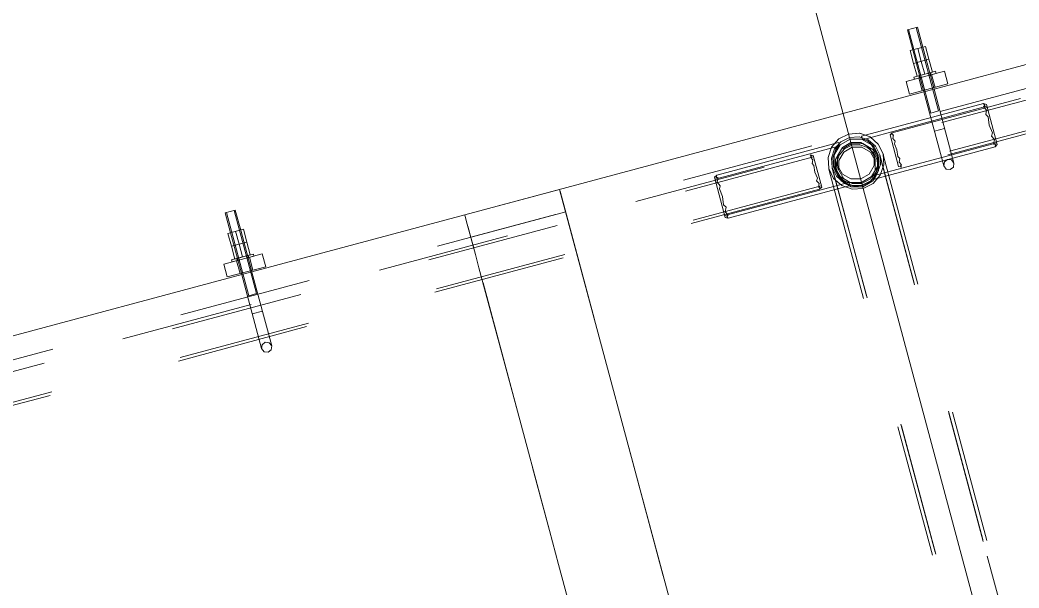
# Model space of a CAD drawing. Header units: millimetres. Extents: x -753 to 90, y 56274 to 56868.
# Drawn here: x -542.71 to -527.66, y 56721.15 to 56729.71 of the extents above; entities that cross this region are included whole.
import ezdxf

# ---------------------------------------------------------------- set-up
doc = ezdxf.new("R2010")
doc.units = ezdxf.units.MM
doc.linetypes.add('XKITLINE00', pattern=[0])
doc.linetypes.add('XKITLINE02', pattern=[4, 2, -2])
doc.layers.add('Cota', color=4, linetype='Continuous', lineweight=0)
doc.layers.add('Peça', color=2, linetype='Continuous', lineweight=0)

# ---------------------------------------------------------------- blocks, each defined once
blk = doc.blocks.new('*A830')
at = {"layer": 'Peça', "color": 7, "linetype": 'XKITLINE02', "lineweight": 0}
for p, q in [((-515.321, 56731.95), (-535.915, 56726.433)), ((-528.935, 56728.666), (-529.087, 56728.625)), ((-535.998, 56726.743), (-535.982, 56726.685)), ((-535.959, 56726.6), (-535.844, 56726.171)), ((-535.73, 56725.744), (-535.213, 56723.813)), ((-534.985, 56722.962), (-534.731, 56722.013))]:
    blk.add_line(p, q, dxfattribs=at)
at = {"layer": 'Peça', "color": 4, "linetype": 'XKITLINE00', "lineweight": 0}
for p, q in [((-518.81, 56731.378), (-528.935, 56728.666)), ((-529.087, 56728.625), (-536.005, 56726.771)), ((-536.005, 56726.771), (-536.005, 56726.771)), ((-536.005, 56726.771), (-535.982, 56726.686)), ((-535.982, 56726.685), (-535.844, 56726.171)), ((-535.844, 56726.171), (-535.791, 56725.972)), ((-535.791, 56725.972), (-535.213, 56723.813)), ((-535.213, 56723.813), (-535.102, 56723.4)), ((-535.102, 56723.4), (-534.731, 56722.013)), ((-534.731, 56722.013), (-534.594, 56721.503)), ((-534.594, 56721.503), (-532.871, 56715.07))]:
    blk.add_line(p, q, dxfattribs=at)
blk = doc.blocks.new('*A831')
at = {"layer": 'Peça', "color": 4, "linetype": 'XKITLINE00', "lineweight": 0}
for p, q in [((-534.576, 56727.154), (-539.212, 56725.912)), ((-534.576, 56727.154), (-534.576, 56727.154)), ((-534.576, 56727.154), (-531.491, 56715.639)), ((-539.365, 56725.871), (-549.49, 56723.159))]:
    blk.add_line(p, q, dxfattribs=at)
at = {"layer": 'Peça', "color": 7, "linetype": 'XKITLINE02', "lineweight": 0}
for p, q in [((-534.568, 56727.126), (-531.491, 56715.639)), ((-534.485, 56726.816), (-555.079, 56721.299)), ((-539.212, 56725.912), (-539.365, 56725.871))]:
    blk.add_line(p, q, dxfattribs=at)
blk = doc.blocks.new('*A833')
at = {"layer": 'Peça', "color": 7, "linetype": 'XKITLINE02', "lineweight": 0}
for p, q in [((-530.75, 56727.643), (-568.228, 56717.601)), ((-568.201, 56717.655), (-530.801, 56727.676)), ((-530.801, 56727.676), (-530.782, 56727.653)), ((-530.801, 56727.676), (-530.756, 56727.664)), ((-530.782, 56727.653), (-530.799, 56727.639)), ((-530.799, 56727.639), (-530.763, 56727.597)), ((-530.763, 56727.597), (-530.774, 56727.544)), ((-530.628, 56727.189), (-530.756, 56727.664)), ((-530.774, 56727.544), (-530.745, 56727.516)), ((-530.745, 56727.516), (-530.731, 56727.416)), ((-530.731, 56727.416), (-530.693, 56727.322)), ((-530.693, 56727.322), (-530.704, 56727.284)), ((-530.704, 56727.284), (-530.668, 56727.243)), ((-530.634, 56727.21), (-568.112, 56717.168)), ((-530.661, 56727.156), (-568.062, 56717.135)), ((-530.668, 56727.243), (-530.678, 56727.189)), ((-530.678, 56727.189), (-530.656, 56727.185)), ((-530.661, 56727.156), (-530.628, 56727.189)), ((-530.656, 56727.185), (-530.661, 56727.156))]:
    blk.add_line(p, q, dxfattribs=at)
blk = doc.blocks.new('*A841')
at = {"layer": 'Peça', "color": 7, "linetype": 'XKITLINE02', "lineweight": 0}
for p, q in [((-530.37, 56727.915), (-530.479, 56727.79)), ((-530.434, 56727.764), (-530.338, 56727.873)), ((-530.222, 56727.988), (-530.37, 56727.915)), ((-530.338, 56727.873), (-530.208, 56727.937)), ((-530.057, 56727.999), (-530.222, 56727.988)), ((-530.208, 56727.937), (-530.064, 56727.946)), ((-530.064, 56727.946), (-529.927, 56727.899)), ((-529.9, 56727.945), (-530.057, 56727.999)), ((-529.927, 56727.899), (-529.818, 56727.804)), ((-529.776, 56727.836), (-529.9, 56727.945)), ((-530.479, 56727.79), (-530.533, 56727.634)), ((-530.48, 56727.627), (-530.434, 56727.764)), ((-529.818, 56727.804), (-529.754, 56727.674)), ((-529.703, 56727.688), (-529.776, 56727.836)), ((-530.533, 56727.634), (-530.522, 56727.469)), ((-530.471, 56727.482), (-530.48, 56727.627)), ((-529.754, 56727.674), (-526.856, 56716.86)), ((-529.754, 56727.674), (-529.744, 56727.53)), ((-529.7, 56727.677), (-529.703, 56727.688)), ((-529.692, 56727.523), (-529.703, 56727.688)), ((-529.695, 56727.66), (-529.7, 56727.677)), ((-529.695, 56727.66), (-526.805, 56716.874)), ((-530.519, 56727.458), (-530.522, 56727.469)), ((-530.522, 56727.469), (-530.449, 56727.32)), ((-530.514, 56727.44), (-530.519, 56727.458)), ((-530.514, 56727.44), (-527.624, 56716.654)), ((-530.471, 56727.482), (-530.468, 56727.471)), ((-530.407, 56727.352), (-530.471, 56727.482)), ((-530.468, 56727.471), (-530.463, 56727.454)), ((-530.463, 56727.454), (-527.573, 56716.668)), ((-529.744, 56727.53), (-529.791, 56727.393)), ((-529.745, 56727.366), (-529.692, 56727.523)), ((-530.449, 56727.32), (-530.324, 56727.211)), ((-530.298, 56727.257), (-530.407, 56727.352)), ((-530.161, 56727.21), (-530.298, 56727.257)), ((-529.886, 56727.284), (-530.016, 56727.22)), ((-529.791, 56727.393), (-529.886, 56727.284)), ((-529.854, 56727.242), (-529.745, 56727.366)), ((-530.324, 56727.211), (-530.168, 56727.158)), ((-530.168, 56727.158), (-530.003, 56727.169)), ((-530.016, 56727.22), (-530.161, 56727.21)), ((-530.003, 56727.169), (-529.854, 56727.242)), ((-527.403, 56716.84), (-527.249, 56716.891)), ((-527.244, 56716.876), (-527.379, 56716.83)), ((-527.249, 56716.891), (-527.089, 56716.924)), ((-527.105, 56716.904), (-527.244, 56716.876)), ((-526.982, 56716.911), (-527.105, 56716.904)), ((-527.089, 56716.924), (-526.949, 56716.932)), ((-526.895, 56716.895), (-526.982, 56716.911)), ((-526.949, 56716.932), (-526.849, 56716.914)), ((-526.856, 56716.86), (-526.895, 56716.895)), ((-526.849, 56716.914), (-526.805, 56716.874)), ((-526.805, 56716.874), (-526.823, 56716.816)), ((-527.606, 56716.711), (-527.528, 56716.777)), ((-527.557, 56716.718), (-527.573, 56716.668)), ((-527.489, 56716.775), (-527.557, 56716.718)), ((-527.528, 56716.777), (-527.403, 56716.84)), ((-527.379, 56716.83), (-527.489, 56716.775)), ((-527.05, 56716.697), (-526.94, 56716.752)), ((-526.901, 56716.751), (-527.026, 56716.687)), ((-526.94, 56716.752), (-526.872, 56716.81)), ((-526.823, 56716.816), (-526.901, 56716.751)), ((-526.872, 56716.81), (-526.856, 56716.86)), ((-527.624, 56716.654), (-527.606, 56716.711)), ((-527.58, 56716.613), (-527.624, 56716.654)), ((-527.48, 56716.596), (-527.58, 56716.613)), ((-527.573, 56716.668), (-527.534, 56716.632)), ((-527.534, 56716.632), (-527.447, 56716.617)), ((-527.34, 56716.603), (-527.48, 56716.596)), ((-527.447, 56716.617), (-527.324, 56716.623)), ((-527.18, 56716.636), (-527.34, 56716.603)), ((-527.324, 56716.623), (-527.184, 56716.652)), ((-527.184, 56716.652), (-527.05, 56716.697)), ((-527.026, 56716.687), (-527.18, 56716.636))]:
    blk.add_line(p, q, dxfattribs=at)
blk = doc.blocks.new('*A844')
at = {"layer": 'Peça', "color": 7, "linetype": 'XKITLINE02', "lineweight": 0}
for p, q in [((-530.479, 56727.79), (-530.37, 56727.915)), ((-530.338, 56727.873), (-530.433, 56727.764)), ((-530.37, 56727.915), (-530.222, 56727.988)), ((-530.208, 56727.937), (-530.338, 56727.873)), ((-530.222, 56727.988), (-530.056, 56727.999)), ((-530.063, 56727.946), (-530.208, 56727.937)), ((-529.926, 56727.9), (-530.063, 56727.946)), ((-530.056, 56727.999), (-529.9, 56727.946)), ((-529.817, 56727.804), (-529.926, 56727.9)), ((-529.9, 56727.946), (-529.775, 56727.836)), ((-530.532, 56727.634), (-530.479, 56727.79)), ((-530.433, 56727.764), (-530.48, 56727.627)), ((-529.753, 56727.674), (-529.817, 56727.804)), ((-529.775, 56727.836), (-529.702, 56727.688)), ((-530.521, 56727.469), (-530.532, 56727.634)), ((-530.48, 56727.627), (-530.47, 56727.482)), ((-529.753, 56727.674), (-529.75, 56727.663)), ((-529.744, 56727.53), (-529.753, 56727.674)), ((-529.75, 56727.663), (-529.746, 56727.646)), ((-529.746, 56727.646), (-528.134, 56721.628)), ((-529.699, 56727.677), (-529.702, 56727.688)), ((-529.702, 56727.688), (-529.691, 56727.523)), ((-529.695, 56727.66), (-529.699, 56727.677)), ((-529.695, 56727.66), (-526.805, 56716.874)), ((-530.518, 56727.458), (-530.521, 56727.469)), ((-530.448, 56727.32), (-530.521, 56727.469)), ((-530.514, 56727.44), (-530.518, 56727.458)), ((-530.514, 56727.44), (-527.624, 56716.654)), ((-530.47, 56727.482), (-527.573, 56716.668)), ((-530.47, 56727.482), (-530.406, 56727.353)), ((-529.791, 56727.393), (-529.744, 56727.53)), ((-529.691, 56727.523), (-529.745, 56727.366)), ((-530.324, 56727.211), (-530.448, 56727.32)), ((-530.406, 56727.353), (-530.297, 56727.257)), ((-530.297, 56727.257), (-530.16, 56727.211)), ((-530.016, 56727.22), (-529.886, 56727.284)), ((-529.886, 56727.284), (-529.791, 56727.393)), ((-529.745, 56727.366), (-529.854, 56727.242)), ((-530.167, 56727.158), (-530.324, 56727.211)), ((-530.002, 56727.169), (-530.167, 56727.158)), ((-530.16, 56727.211), (-530.016, 56727.22)), ((-529.854, 56727.242), (-530.002, 56727.169)), ((-528.134, 56721.628), (-526.856, 56716.86)), ((-527.249, 56716.892), (-527.403, 56716.84)), ((-527.379, 56716.83), (-527.244, 56716.876)), ((-527.089, 56716.924), (-527.249, 56716.892)), ((-527.244, 56716.876), (-527.105, 56716.904)), ((-527.105, 56716.904), (-526.982, 56716.911)), ((-526.949, 56716.932), (-527.089, 56716.924)), ((-526.982, 56716.911), (-526.895, 56716.895)), ((-526.849, 56716.914), (-526.949, 56716.932)), ((-526.895, 56716.895), (-526.856, 56716.86)), ((-526.805, 56716.874), (-526.849, 56716.914)), ((-526.823, 56716.816), (-526.805, 56716.874)), ((-527.528, 56716.777), (-527.606, 56716.711)), ((-527.573, 56716.668), (-527.557, 56716.718)), ((-527.557, 56716.718), (-527.489, 56716.775)), ((-527.403, 56716.84), (-527.528, 56716.777)), ((-527.489, 56716.775), (-527.379, 56716.83)), ((-526.94, 56716.752), (-527.049, 56716.697)), ((-527.026, 56716.687), (-526.9, 56716.751)), ((-526.872, 56716.81), (-526.94, 56716.752)), ((-526.9, 56716.751), (-526.823, 56716.816)), ((-526.856, 56716.86), (-526.872, 56716.81)), ((-527.606, 56716.711), (-527.624, 56716.654)), ((-527.624, 56716.654), (-527.58, 56716.613)), ((-527.58, 56716.613), (-527.48, 56716.596)), ((-527.534, 56716.632), (-527.573, 56716.668)), ((-527.446, 56716.617), (-527.534, 56716.632)), ((-527.48, 56716.596), (-527.339, 56716.603)), ((-527.324, 56716.623), (-527.446, 56716.617)), ((-527.339, 56716.603), (-527.18, 56716.636)), ((-527.184, 56716.652), (-527.324, 56716.623)), ((-527.049, 56716.697), (-527.184, 56716.652)), ((-527.18, 56716.636), (-527.026, 56716.687))]:
    blk.add_line(p, q, dxfattribs=at)
blk = doc.blocks.new('*A1254')
at = {"layer": 'Peça', "color": 7, "linetype": 'XKITLINE02', "lineweight": 0}
for p, q in [((-492.113, 56737.995), (-529.591, 56727.954)), ((-529.564, 56728.007), (-492.164, 56738.028)), ((-491.997, 56737.563), (-529.475, 56727.521)), ((-492.024, 56737.509), (-529.425, 56727.488)), ((-529.597, 56727.975), (-529.564, 56728.007)), ((-529.569, 56727.978), (-529.564, 56728.007)), ((-529.597, 56727.975), (-529.47, 56727.5)), ((-529.547, 56727.975), (-529.569, 56727.978)), ((-529.558, 56727.921), (-529.547, 56727.975)), ((-529.522, 56727.88), (-529.558, 56727.921)), ((-529.532, 56727.841), (-529.522, 56727.88)), ((-529.495, 56727.748), (-529.532, 56727.841)), ((-529.48, 56727.648), (-529.495, 56727.748)), ((-529.452, 56727.62), (-529.48, 56727.648)), ((-529.462, 56727.566), (-529.452, 56727.62)), ((-529.426, 56727.525), (-529.462, 56727.566)), ((-529.425, 56727.488), (-529.47, 56727.5)), ((-529.443, 56727.511), (-529.426, 56727.525)), ((-529.425, 56727.488), (-529.443, 56727.511))]:
    blk.add_line(p, q, dxfattribs=at)
blk = doc.blocks.new('*A1255')
at = {"layer": 'Peça', "color": 7, "linetype": 'XKITLINE02', "lineweight": 0}
for p, q in [((-530.201, 56727.912), (-530.352, 56727.824)), ((-530.188, 56727.86), (-530.315, 56727.787)), ((-530.027, 56727.912), (-530.201, 56727.912)), ((-530.041, 56727.86), (-530.188, 56727.86)), ((-529.913, 56727.787), (-530.041, 56727.86)), ((-530.027, 56727.912), (-529.876, 56727.824)), ((-530.352, 56727.824), (-530.44, 56727.673)), ((-530.315, 56727.787), (-530.388, 56727.66)), ((-530.377, 56727.679), (-530.334, 56727.756)), ((-530.377, 56727.679), (-530.334, 56727.756)), ((-530.296, 56727.716), (-530.369, 56727.589)), ((-530.369, 56727.588), (-530.296, 56727.715)), ((-530.367, 56727.672), (-530.286, 56727.764)), ((-530.286, 56727.764), (-530.367, 56727.672)), ((-530.334, 56727.756), (-530.295, 56727.777)), ((-530.334, 56727.756), (-530.295, 56727.777)), ((-530.168, 56727.789), (-530.296, 56727.716)), ((-530.296, 56727.715), (-530.168, 56727.789)), ((-530.295, 56727.777), (-530.183, 56727.843)), ((-530.295, 56727.777), (-530.183, 56727.843)), ((-530.286, 56727.764), (-530.176, 56727.818)), ((-530.176, 56727.818), (-530.286, 56727.764)), ((-530.183, 56727.843), (-530.053, 56727.842)), ((-530.183, 56727.843), (-530.053, 56727.842)), ((-530.176, 56727.818), (-530.054, 56727.826)), ((-530.054, 56727.826), (-530.176, 56727.818)), ((-530.021, 56727.789), (-530.168, 56727.789)), ((-530.168, 56727.789), (-530.021, 56727.789)), ((-530.054, 56727.826), (-529.938, 56727.787)), ((-529.938, 56727.787), (-530.054, 56727.826)), ((-530.053, 56727.842), (-530.009, 56727.844)), ((-530.053, 56727.842), (-530.009, 56727.844)), ((-529.894, 56727.716), (-530.021, 56727.789)), ((-530.021, 56727.789), (-529.894, 56727.716)), ((-530.009, 56727.844), (-529.933, 56727.798)), ((-530.009, 56727.844), (-529.933, 56727.798)), ((-529.938, 56727.787), (-529.846, 56727.706)), ((-529.846, 56727.706), (-529.938, 56727.787)), ((-529.933, 56727.798), (-529.858, 56727.757)), ((-529.933, 56727.798), (-529.858, 56727.757)), ((-529.84, 56727.66), (-529.913, 56727.787)), ((-529.821, 56727.589), (-529.894, 56727.716)), ((-529.894, 56727.716), (-529.821, 56727.589)), ((-529.789, 56727.673), (-529.876, 56727.824)), ((-529.858, 56727.757), (-529.835, 56727.717)), ((-529.835, 56727.717), (-529.858, 56727.757)), ((-529.846, 56727.706), (-529.792, 56727.597)), ((-529.792, 56727.596), (-529.846, 56727.706)), ((-529.835, 56727.717), (-529.77, 56727.605)), ((-529.77, 56727.606), (-529.835, 56727.717)), ((-530.44, 56727.673), (-530.44, 56727.499)), ((-530.422, 56727.606), (-530.377, 56727.679)), ((-530.422, 56727.606), (-530.421, 56727.56)), ((-530.421, 56727.606), (-530.377, 56727.679)), ((-530.421, 56727.56), (-530.421, 56727.606)), ((-530.421, 56727.431), (-530.421, 56727.56)), ((-530.421, 56727.56), (-530.421, 56727.431)), ((-530.407, 56727.556), (-530.367, 56727.672)), ((-530.398, 56727.434), (-530.407, 56727.556)), ((-530.367, 56727.672), (-530.406, 56727.556)), ((-530.406, 56727.556), (-530.398, 56727.434)), ((-530.388, 56727.66), (-530.388, 56727.512)), ((-530.369, 56727.589), (-530.37, 56727.442)), ((-530.369, 56727.442), (-530.369, 56727.588)), ((-529.84, 56727.659), (-529.84, 56727.66)), ((-529.84, 56727.512), (-529.84, 56727.66)), ((-529.84, 56727.66), (-529.84, 56727.659)), ((-529.839, 56727.658), (-529.84, 56727.659)), ((-529.84, 56727.659), (-529.84, 56727.659)), ((-529.84, 56727.659), (-529.84, 56727.659)), ((-529.84, 56727.659), (-529.84, 56727.659)), ((-529.84, 56727.659), (-529.84, 56727.659)), ((-529.84, 56727.659), (-529.839, 56727.658)), ((-529.839, 56727.657), (-529.839, 56727.658)), ((-529.839, 56727.658), (-529.839, 56727.657)), ((-529.839, 56727.656), (-529.839, 56727.657)), ((-529.839, 56727.656), (-529.839, 56727.657)), ((-529.839, 56727.655), (-529.839, 56727.656)), ((-529.839, 56727.655), (-529.839, 56727.656)), ((-529.838, 56727.654), (-529.839, 56727.655)), ((-529.838, 56727.654), (-529.839, 56727.655)), ((-529.838, 56727.652), (-529.838, 56727.654)), ((-529.838, 56727.652), (-529.838, 56727.654)), ((-529.837, 56727.651), (-529.838, 56727.652)), ((-529.837, 56727.651), (-529.838, 56727.652)), ((-529.837, 56727.649), (-529.837, 56727.651)), ((-529.837, 56727.649), (-529.837, 56727.651)), ((-529.836, 56727.647), (-529.837, 56727.649)), ((-529.836, 56727.647), (-529.837, 56727.649)), ((-529.836, 56727.645), (-529.836, 56727.647)), ((-529.836, 56727.645), (-529.836, 56727.647)), ((-529.835, 56727.642), (-529.836, 56727.645)), ((-529.835, 56727.642), (-529.836, 56727.645)), ((-529.835, 56727.64), (-529.835, 56727.642)), ((-529.835, 56727.64), (-529.835, 56727.642)), ((-529.834, 56727.637), (-529.835, 56727.64)), ((-529.835, 56727.64), (-529.834, 56727.637)), ((-529.833, 56727.635), (-529.834, 56727.637)), ((-529.834, 56727.637), (-529.833, 56727.635)), ((-529.832, 56727.632), (-529.833, 56727.635)), ((-529.832, 56727.632), (-529.833, 56727.635)), ((-529.832, 56727.629), (-529.832, 56727.632)), ((-529.831, 56727.629), (-529.832, 56727.632)), ((-529.831, 56727.625), (-529.832, 56727.629)), ((-529.831, 56727.625), (-529.831, 56727.629)), ((-529.83, 56727.622), (-529.831, 56727.625)), ((-529.83, 56727.622), (-529.831, 56727.625)), ((-529.829, 56727.618), (-529.83, 56727.622)), ((-529.829, 56727.618), (-529.83, 56727.622)), ((-529.828, 56727.615), (-529.829, 56727.618)), ((-529.828, 56727.615), (-529.829, 56727.618)), ((-529.827, 56727.611), (-529.828, 56727.615)), ((-529.827, 56727.611), (-529.828, 56727.615)), ((-529.826, 56727.607), (-529.827, 56727.611)), ((-529.826, 56727.607), (-529.827, 56727.611)), ((-529.825, 56727.603), (-529.826, 56727.607)), ((-529.824, 56727.602), (-529.826, 56727.607)), ((-529.823, 56727.598), (-529.825, 56727.603)), ((-529.823, 56727.598), (-529.824, 56727.602)), ((-529.822, 56727.594), (-529.823, 56727.598)), ((-529.823, 56727.598), (-529.822, 56727.593)), ((-529.821, 56727.589), (-529.822, 56727.594)), ((-529.822, 56727.593), (-529.821, 56727.589)), ((-529.821, 56727.442), (-529.821, 56727.589)), ((-529.821, 56727.589), (-529.821, 56727.442)), ((-529.792, 56727.597), (-529.784, 56727.475)), ((-529.784, 56727.475), (-529.792, 56727.596)), ((-529.789, 56727.499), (-529.789, 56727.673)), ((-529.788, 56727.673), (-529.789, 56727.673)), ((-529.789, 56727.673), (-529.789, 56727.673)), ((-529.789, 56727.673), (-529.789, 56727.673)), ((-529.789, 56727.673), (-529.788, 56727.673)), ((-529.788, 56727.672), (-529.788, 56727.673)), ((-529.788, 56727.673), (-529.788, 56727.672)), ((-529.788, 56727.671), (-529.788, 56727.672)), ((-529.788, 56727.672), (-529.788, 56727.672)), ((-529.788, 56727.672), (-529.788, 56727.672)), ((-529.788, 56727.672), (-529.788, 56727.671)), ((-529.788, 56727.67), (-529.788, 56727.671)), ((-529.788, 56727.671), (-529.788, 56727.67)), ((-529.787, 56727.669), (-529.788, 56727.67)), ((-529.788, 56727.67), (-529.787, 56727.669)), ((-529.787, 56727.667), (-529.787, 56727.669)), ((-529.787, 56727.669), (-529.787, 56727.667)), ((-529.787, 56727.666), (-529.787, 56727.667)), ((-529.787, 56727.667), (-529.787, 56727.666)), ((-529.786, 56727.664), (-529.787, 56727.666)), ((-529.787, 56727.666), (-529.786, 56727.664)), ((-529.786, 56727.662), (-529.786, 56727.664)), ((-529.786, 56727.664), (-529.786, 56727.663)), ((-529.786, 56727.663), (-529.785, 56727.661)), ((-529.785, 56727.66), (-529.786, 56727.662)), ((-529.785, 56727.661), (-529.785, 56727.658)), ((-529.785, 56727.658), (-529.785, 56727.66)), ((-529.784, 56727.656), (-529.785, 56727.658)), ((-529.785, 56727.658), (-529.784, 56727.656)), ((-529.783, 56727.654), (-529.784, 56727.656)), ((-529.784, 56727.656), (-529.783, 56727.654)), ((-529.783, 56727.651), (-529.783, 56727.654)), ((-529.783, 56727.654), (-529.783, 56727.651)), ((-529.782, 56727.648), (-529.783, 56727.651)), ((-529.783, 56727.651), (-529.782, 56727.648)), ((-529.781, 56727.645), (-529.782, 56727.648)), ((-529.782, 56727.648), (-529.781, 56727.645)), ((-529.78, 56727.642), (-529.781, 56727.645)), ((-529.781, 56727.645), (-529.78, 56727.642)), ((-529.779, 56727.639), (-529.78, 56727.642)), ((-529.78, 56727.642), (-529.779, 56727.639)), ((-529.778, 56727.636), (-529.779, 56727.639)), ((-529.779, 56727.639), (-529.779, 56727.636)), ((-529.779, 56727.636), (-529.778, 56727.632)), ((-529.778, 56727.632), (-529.778, 56727.636)), ((-529.777, 56727.628), (-529.778, 56727.632)), ((-529.778, 56727.632), (-529.777, 56727.628)), ((-529.775, 56727.624), (-529.777, 56727.628)), ((-529.777, 56727.628), (-529.776, 56727.625)), ((-529.776, 56727.625), (-529.774, 56727.62)), ((-529.774, 56727.62), (-529.775, 56727.624)), ((-529.773, 56727.616), (-529.774, 56727.62)), ((-529.774, 56727.62), (-529.773, 56727.616)), ((-529.772, 56727.612), (-529.773, 56727.616)), ((-529.773, 56727.616), (-529.772, 56727.612)), ((-529.771, 56727.607), (-529.772, 56727.612)), ((-529.772, 56727.612), (-529.771, 56727.607)), ((-529.771, 56727.607), (-529.77, 56727.605)), ((-529.771, 56727.607), (-529.77, 56727.606)), ((-529.77, 56727.475), (-529.77, 56727.606)), ((-529.77, 56727.605), (-529.77, 56727.475)), ((-530.439, 56727.498), (-530.44, 56727.499)), ((-530.44, 56727.499), (-530.44, 56727.499)), ((-530.352, 56727.348), (-530.44, 56727.499)), ((-530.44, 56727.499), (-530.44, 56727.499)), ((-530.44, 56727.499), (-530.439, 56727.498)), ((-530.439, 56727.497), (-530.439, 56727.498)), ((-530.439, 56727.498), (-530.439, 56727.498)), ((-530.439, 56727.498), (-530.439, 56727.498)), ((-530.439, 56727.498), (-530.439, 56727.497)), ((-530.439, 56727.496), (-530.439, 56727.497)), ((-530.439, 56727.497), (-530.439, 56727.496)), ((-530.439, 56727.495), (-530.439, 56727.496)), ((-530.439, 56727.496), (-530.439, 56727.495)), ((-530.438, 56727.494), (-530.439, 56727.495)), ((-530.439, 56727.495), (-530.438, 56727.494)), ((-530.438, 56727.493), (-530.438, 56727.494)), ((-530.438, 56727.494), (-530.438, 56727.493)), ((-530.438, 56727.491), (-530.438, 56727.493)), ((-530.438, 56727.493), (-530.438, 56727.492)), ((-530.438, 56727.492), (-530.437, 56727.49)), ((-530.437, 56727.49), (-530.438, 56727.491)), ((-530.437, 56727.488), (-530.437, 56727.49)), ((-530.437, 56727.49), (-530.437, 56727.488)), ((-530.436, 56727.486), (-530.437, 56727.488)), ((-530.437, 56727.488), (-530.436, 56727.486)), ((-530.436, 56727.484), (-530.436, 56727.486)), ((-530.436, 56727.486), (-530.436, 56727.484)), ((-530.435, 56727.482), (-530.436, 56727.484)), ((-530.436, 56727.484), (-530.435, 56727.482)), ((-530.434, 56727.479), (-530.435, 56727.482)), ((-530.435, 56727.482), (-530.434, 56727.479)), ((-530.434, 56727.477), (-530.434, 56727.479)), ((-530.434, 56727.479), (-530.434, 56727.477)), ((-530.433, 56727.474), (-530.434, 56727.477)), ((-530.434, 56727.477), (-530.433, 56727.474)), ((-530.432, 56727.471), (-530.433, 56727.474)), ((-530.433, 56727.474), (-530.432, 56727.471)), ((-530.431, 56727.468), (-530.432, 56727.471)), ((-530.432, 56727.471), (-530.431, 56727.468)), ((-530.43, 56727.465), (-530.431, 56727.468)), ((-530.431, 56727.468), (-530.43, 56727.465)), ((-530.43, 56727.461), (-530.43, 56727.465)), ((-530.43, 56727.465), (-530.43, 56727.461)), ((-530.429, 56727.458), (-530.43, 56727.461)), ((-530.43, 56727.461), (-530.429, 56727.458)), ((-530.428, 56727.454), (-530.429, 56727.458)), ((-530.429, 56727.458), (-530.428, 56727.454)), ((-530.427, 56727.45), (-530.428, 56727.454)), ((-530.428, 56727.454), (-530.427, 56727.45)), ((-530.425, 56727.446), (-530.427, 56727.45)), ((-530.427, 56727.45), (-530.425, 56727.446)), ((-530.424, 56727.442), (-530.425, 56727.446)), ((-530.425, 56727.446), (-530.424, 56727.442)), ((-530.423, 56727.437), (-530.424, 56727.442)), ((-530.424, 56727.442), (-530.423, 56727.437)), ((-530.422, 56727.433), (-530.423, 56727.437)), ((-530.423, 56727.437), (-530.422, 56727.433)), ((-530.422, 56727.433), (-530.421, 56727.431)), ((-530.422, 56727.433), (-530.421, 56727.431)), ((-530.421, 56727.431), (-530.356, 56727.318)), ((-530.421, 56727.431), (-530.356, 56727.318)), ((-530.344, 56727.325), (-530.398, 56727.434)), ((-530.398, 56727.434), (-530.344, 56727.324)), ((-530.388, 56727.512), (-530.388, 56727.512)), ((-530.388, 56727.512), (-530.315, 56727.385)), ((-530.388, 56727.512), (-530.388, 56727.512)), ((-530.388, 56727.511), (-530.388, 56727.512)), ((-530.388, 56727.512), (-530.388, 56727.512)), ((-530.388, 56727.512), (-530.388, 56727.512)), ((-530.388, 56727.512), (-530.388, 56727.512)), ((-530.388, 56727.512), (-530.388, 56727.512)), ((-530.388, 56727.511), (-530.388, 56727.512)), ((-530.388, 56727.51), (-530.388, 56727.511)), ((-530.388, 56727.51), (-530.388, 56727.511)), ((-530.388, 56727.509), (-530.388, 56727.51)), ((-530.388, 56727.509), (-530.388, 56727.51)), ((-530.387, 56727.508), (-530.388, 56727.509)), ((-530.387, 56727.508), (-530.388, 56727.509)), ((-530.387, 56727.507), (-530.387, 56727.508)), ((-530.387, 56727.507), (-530.387, 56727.508)), ((-530.386, 56727.505), (-530.387, 56727.507)), ((-530.386, 56727.505), (-530.387, 56727.507)), ((-530.386, 56727.504), (-530.386, 56727.505)), ((-530.386, 56727.505), (-530.386, 56727.504)), ((-530.386, 56727.502), (-530.386, 56727.504)), ((-530.386, 56727.504), (-530.386, 56727.502)), ((-530.385, 56727.5), (-530.386, 56727.502)), ((-530.385, 56727.5), (-530.386, 56727.502)), ((-530.384, 56727.498), (-530.385, 56727.5)), ((-530.384, 56727.498), (-530.385, 56727.5)), ((-530.384, 56727.495), (-530.384, 56727.498)), ((-530.384, 56727.495), (-530.384, 56727.498)), ((-530.383, 56727.493), (-530.384, 56727.495)), ((-530.383, 56727.493), (-530.384, 56727.495)), ((-530.383, 56727.49), (-530.383, 56727.493)), ((-530.382, 56727.49), (-530.383, 56727.493)), ((-530.382, 56727.488), (-530.383, 56727.49)), ((-530.382, 56727.488), (-530.382, 56727.49)), ((-530.381, 56727.485), (-530.382, 56727.488)), ((-530.381, 56727.485), (-530.382, 56727.488)), ((-530.38, 56727.482), (-530.381, 56727.485)), ((-530.38, 56727.482), (-530.381, 56727.485)), ((-530.379, 56727.478), (-530.38, 56727.482)), ((-530.379, 56727.478), (-530.38, 56727.482)), ((-530.378, 56727.475), (-530.379, 56727.478)), ((-530.378, 56727.475), (-530.379, 56727.478)), ((-530.377, 56727.471), (-530.378, 56727.475)), ((-530.378, 56727.475), (-530.377, 56727.471)), ((-530.376, 56727.468), (-530.377, 56727.471)), ((-530.377, 56727.471), (-530.376, 56727.468)), ((-530.375, 56727.464), (-530.376, 56727.468)), ((-530.375, 56727.464), (-530.376, 56727.468)), ((-530.374, 56727.46), (-530.375, 56727.464)), ((-530.374, 56727.46), (-530.375, 56727.464)), ((-530.373, 56727.456), (-530.374, 56727.46)), ((-530.373, 56727.455), (-530.374, 56727.46)), ((-530.372, 56727.451), (-530.373, 56727.456)), ((-530.372, 56727.451), (-530.373, 56727.455)), ((-530.371, 56727.447), (-530.372, 56727.451)), ((-530.371, 56727.446), (-530.372, 56727.451)), ((-530.37, 56727.442), (-530.371, 56727.447)), ((-530.369, 56727.442), (-530.371, 56727.446)), ((-530.37, 56727.442), (-530.296, 56727.315)), ((-530.296, 56727.315), (-530.369, 56727.442)), ((-529.913, 56727.385), (-529.84, 56727.512)), ((-529.895, 56727.315), (-529.821, 56727.442)), ((-529.821, 56727.442), (-529.895, 56727.315)), ((-529.876, 56727.348), (-529.789, 56727.499)), ((-529.784, 56727.475), (-529.824, 56727.359)), ((-529.823, 56727.359), (-529.784, 56727.475)), ((-529.814, 56727.355), (-529.771, 56727.432)), ((-529.814, 56727.355), (-529.771, 56727.432)), ((-529.77, 56727.475), (-529.771, 56727.432)), ((-529.771, 56727.432), (-529.77, 56727.475)), ((-530.356, 56727.318), (-530.335, 56727.281)), ((-530.356, 56727.318), (-530.335, 56727.281)), ((-530.352, 56727.348), (-530.201, 56727.26)), ((-530.252, 56727.244), (-530.344, 56727.325)), ((-530.344, 56727.324), (-530.252, 56727.244)), ((-530.335, 56727.281), (-530.258, 56727.235)), ((-530.335, 56727.281), (-530.259, 56727.236)), ((-530.315, 56727.385), (-530.188, 56727.312)), ((-530.296, 56727.315), (-530.169, 56727.242)), ((-530.169, 56727.242), (-530.296, 56727.315)), ((-530.027, 56727.26), (-530.201, 56727.26)), ((-530.188, 56727.312), (-530.041, 56727.312)), ((-530.041, 56727.312), (-529.913, 56727.385)), ((-530.027, 56727.26), (-529.876, 56727.348)), ((-530.022, 56727.242), (-529.895, 56727.315)), ((-529.895, 56727.315), (-530.022, 56727.242)), ((-529.904, 56727.267), (-530.014, 56727.213)), ((-530.014, 56727.213), (-529.904, 56727.267)), ((-530.009, 56727.194), (-529.896, 56727.258)), ((-530.009, 56727.194), (-529.896, 56727.257)), ((-529.824, 56727.359), (-529.904, 56727.267)), ((-529.904, 56727.267), (-529.823, 56727.359)), ((-529.896, 56727.258), (-529.858, 56727.282)), ((-529.896, 56727.257), (-529.858, 56727.281)), ((-529.858, 56727.281), (-529.814, 56727.355)), ((-529.858, 56727.282), (-529.814, 56727.355)), ((-530.259, 56727.236), (-530.184, 56727.194)), ((-530.258, 56727.235), (-530.184, 56727.194)), ((-530.136, 56727.205), (-530.252, 56727.244)), ((-530.252, 56727.244), (-530.136, 56727.205)), ((-530.184, 56727.194), (-530.139, 56727.192)), ((-530.184, 56727.194), (-530.139, 56727.193)), ((-530.169, 56727.242), (-530.022, 56727.242)), ((-530.022, 56727.242), (-530.169, 56727.242)), ((-530.139, 56727.192), (-530.009, 56727.194)), ((-530.139, 56727.193), (-530.009, 56727.194)), ((-530.014, 56727.213), (-530.136, 56727.205)), ((-530.136, 56727.205), (-530.014, 56727.213))]:
    blk.add_line(p, q, dxfattribs=at)
blk = doc.blocks.new('*A1256')
at = {"layer": 'Peça', "color": 7, "linetype": 'XKITLINE02', "lineweight": 0}
for p, q in [((-530.027, 56727.955), (-528.191, 56728.447)), ((-528.139, 56728.406), (-530, 56727.907)), ((-528.191, 56728.447), (-528.168, 56728.418)), ((-528.191, 56728.447), (-528.147, 56728.435)), ((-528.168, 56728.418), (-528.189, 56728.401)), ((-528.189, 56728.401), (-528.144, 56728.349)), ((-528.144, 56728.349), (-528.157, 56728.281)), ((-527.984, 56727.828), (-528.147, 56728.435)), ((-528.157, 56728.281), (-528.122, 56728.247)), ((-528.122, 56728.247), (-528.104, 56728.121)), ((-528.104, 56728.121), (-528.057, 56728.004)), ((-528.057, 56728.004), (-528.07, 56727.956)), ((-530.027, 56727.955), (-530.015, 56727.912)), ((-530.015, 56727.912), (-529.938, 56727.886)), ((-530, 56727.907), (-529.938, 56727.885)), ((-529.836, 56727.796), (-529.938, 56727.886)), ((-529.938, 56727.886), (-529.938, 56727.885)), ((-529.938, 56727.885), (-529.843, 56727.802)), ((-527.992, 56727.857), (-529.854, 56727.359)), ((-528.07, 56727.956), (-528.025, 56727.904)), ((-528.025, 56727.904), (-528.038, 56727.837)), ((-528.017, 56727.796), (-529.852, 56727.304)), ((-529.775, 56727.674), (-529.836, 56727.796)), ((-528.038, 56727.837), (-528.011, 56727.832)), ((-528.011, 56727.832), (-528.017, 56727.796)), ((-528.017, 56727.796), (-527.984, 56727.828)), ((-529.775, 56727.674), (-529.766, 56727.537)), ((-529.864, 56727.348), (-529.81, 56727.408)), ((-529.854, 56727.359), (-529.811, 56727.409)), ((-529.769, 56727.528), (-529.811, 56727.409)), ((-529.81, 56727.408), (-529.811, 56727.409)), ((-529.81, 56727.408), (-529.766, 56727.537)), ((-529.864, 56727.348), (-529.852, 56727.304))]:
    blk.add_line(p, q, dxfattribs=at)
blk = doc.blocks.new('*A1257')
at = {"layer": 'Peça', "color": 7, "linetype": 'XKITLINE02', "lineweight": 0}
for p, q in [((-530.374, 56727.862), (-532.21, 56727.37)), ((-530.374, 56727.862), (-530.363, 56727.818)), ((-532.235, 56727.309), (-530.373, 56727.807)), ((-530.416, 56727.758), (-530.46, 56727.629)), ((-530.416, 56727.757), (-530.457, 56727.638)), ((-530.363, 56727.818), (-530.416, 56727.758)), ((-530.373, 56727.807), (-530.416, 56727.757)), ((-530.416, 56727.757), (-530.416, 56727.758)), ((-530.46, 56727.629), (-530.451, 56727.492)), ((-530.451, 56727.492), (-530.391, 56727.37)), ((-532.242, 56727.338), (-532.21, 56727.37)), ((-532.242, 56727.338), (-532.08, 56726.731)), ((-532.21, 56727.37), (-532.216, 56727.334)), ((-532.216, 56727.334), (-532.199, 56727.331)), ((-532.188, 56727.329), (-532.216, 56727.334)), ((-532.188, 56727.329), (-532.201, 56727.262)), ((-532.201, 56727.262), (-532.156, 56727.21)), ((-532.199, 56727.331), (-532.188, 56727.329)), ((-530.226, 56727.259), (-532.088, 56726.76)), ((-530.288, 56727.28), (-530.391, 56727.37)), ((-530.384, 56727.364), (-530.289, 56727.281)), ((-530.288, 56727.28), (-530.289, 56727.281)), ((-530.289, 56727.281), (-530.226, 56727.259)), ((-530.212, 56727.255), (-530.288, 56727.28)), ((-530.2, 56727.211), (-530.212, 56727.255)), ((-532.156, 56727.21), (-532.17, 56727.162)), ((-532.17, 56727.162), (-532.123, 56727.045)), ((-530.2, 56727.211), (-532.035, 56726.719)), ((-532.123, 56727.045), (-532.105, 56726.919)), ((-532.105, 56726.919), (-532.069, 56726.885)), ((-532.069, 56726.885), (-532.082, 56726.817)), ((-532.082, 56726.817), (-532.037, 56726.765)), ((-532.08, 56726.731), (-532.064, 56726.727)), ((-532.064, 56726.727), (-532.035, 56726.719)), ((-532.059, 56726.748), (-532.037, 56726.765)), ((-532.035, 56726.719), (-532.059, 56726.748))]:
    blk.add_line(p, q, dxfattribs=at)
blk = doc.blocks.new('*A1277')
at = {"layer": 'Peça', "color": 4, "linetype": 'XKITLINE00', "lineweight": 0}
for p, q in [((-539.462, 56726.843), (-539.614, 56726.802)), ((-539.614, 56726.802), (-539.534, 56726.501)), ((-539.462, 56726.843), (-539.381, 56726.542)), ((-539.218, 56725.932), (-539.211, 56725.909)), ((-539.37, 56725.891), (-539.364, 56725.868))]:
    blk.add_line(p, q, dxfattribs=at)
at = {"layer": 'Peça', "color": 7, "linetype": 'XKITLINE02', "lineweight": 0}
for p, q in [((-539.596, 56726.807), (-539.26, 56725.551)), ((-539.48, 56726.838), (-539.144, 56725.583)), ((-539.534, 56726.501), (-539.37, 56725.891)), ((-539.381, 56726.542), (-539.218, 56725.932)), ((-539.211, 56725.909), (-538.913, 56724.795)), ((-539.364, 56725.868), (-539.066, 56724.754)), ((-539.26, 56725.551), (-539.144, 56725.583)), ((-539.053, 56725.319), (-539.206, 56725.278)), ((-539.058, 56724.814), (-539.01, 56724.851)), ((-539.01, 56724.851), (-538.95, 56724.843)), ((-538.95, 56724.843), (-538.913, 56724.795)), ((-539.058, 56724.814), (-539.066, 56724.754)), ((-539.066, 56724.754), (-539.029, 56724.707)), ((-539.029, 56724.707), (-538.969, 56724.699)), ((-538.969, 56724.699), (-538.921, 56724.735)), ((-538.921, 56724.735), (-538.913, 56724.795))]:
    blk.add_line(p, q, dxfattribs=at)
blk = doc.blocks.new('*A1278')
at = {"layer": 'Peça', "color": 4, "linetype": 'XKITLINE00', "lineweight": 0}
for p, q in [((-539.573, 56726.491), (-539.341, 56726.553)), ((-539.457, 56726.522), (-539.406, 56726.329)), ((-539.341, 56726.553), (-539.29, 56726.36)), ((-539.522, 56726.298), (-539.573, 56726.491)), ((-539.29, 56726.36), (-539.522, 56726.298))]:
    blk.add_line(p, q, dxfattribs=at)
blk = doc.blocks.new('*A1279')
at = {"layer": 'Peça', "color": 4, "linetype": 'XKITLINE00', "lineweight": 0}
for p, q in [((-539.522, 56726.298), (-539.29, 56726.36)), ((-539.238, 56726.167), (-539.29, 56726.36)), ((-539.47, 56726.104), (-539.522, 56726.298)), ((-539.406, 56726.329), (-539.354, 56726.136))]:
    blk.add_line(p, q, dxfattribs=at)
at = {"layer": 'Peça', "color": 7, "linetype": 'XKITLINE02', "lineweight": 0}
blk.add_line((-539.47, 56726.104), (-539.238, 56726.167), dxfattribs=at)
blk = doc.blocks.new('*A1280')
at = {"layer": 'Peça', "color": 4, "linetype": 'XKITLINE00', "lineweight": 0}
for p, q in [((-539.354, 56726.136), (-539.518, 56726.092)), ((-539.51, 56726.061), (-539.518, 56726.092)), ((-539.19, 56726.18), (-539.354, 56726.136)), ((-539.181, 56726.149), (-539.19, 56726.18))]:
    blk.add_line(p, q, dxfattribs=at)
at = {"layer": 'Peça', "color": 7, "linetype": 'XKITLINE02', "lineweight": 0}
for p, q in [((-539.181, 56726.149), (-539.51, 56726.061)), ((-539.433, 56726.081), (-539.441, 56726.112)), ((-539.354, 56726.136), (-539.272, 56726.158)), ((-539.259, 56726.128), (-539.267, 56726.159))]:
    blk.add_line(p, q, dxfattribs=at)
blk = doc.blocks.new('*A1281')
at = {"layer": 'Peça', "color": 4, "linetype": 'XKITLINE00', "lineweight": 0}
for p, q in [((-539.635, 56726.027), (-539.056, 56726.182)), ((-539.004, 56725.989), (-539.056, 56726.182)), ((-539.584, 56725.834), (-539.635, 56726.027)), ((-539.004, 56725.989), (-539.584, 56725.834))]:
    blk.add_line(p, q, dxfattribs=at)
at = {"layer": 'Peça', "color": 7, "linetype": 'XKITLINE02', "lineweight": 0}
for p, q in [((-539.39, 56725.886), (-539.442, 56726.079)), ((-539.197, 56725.937), (-539.249, 56726.131))]:
    blk.add_line(p, q, dxfattribs=at)
blk = doc.blocks.new('*A1282')
at = {"layer": 'Peça', "color": 4, "linetype": 'XKITLINE00', "lineweight": 0}
for p, q in [((-529.184, 56729.597), (-529.337, 56729.556)), ((-529.337, 56729.556), (-529.256, 56729.255)), ((-529.184, 56729.597), (-529.104, 56729.296)), ((-529.093, 56728.645), (-529.087, 56728.622)), ((-528.94, 56728.686), (-528.934, 56728.662))]:
    blk.add_line(p, q, dxfattribs=at)
at = {"layer": 'Peça', "color": 7, "linetype": 'XKITLINE02', "lineweight": 0}
for p, q in [((-529.319, 56729.561), (-528.982, 56728.305)), ((-529.203, 56729.592), (-528.866, 56728.336)), ((-529.256, 56729.255), (-529.093, 56728.645)), ((-529.104, 56729.296), (-528.94, 56728.686)), ((-529.087, 56728.622), (-528.788, 56727.508)), ((-528.934, 56728.662), (-528.636, 56727.549)), ((-528.982, 56728.305), (-528.866, 56728.336)), ((-528.776, 56728.073), (-528.929, 56728.032)), ((-528.78, 56727.568), (-528.788, 56727.508)), ((-528.78, 56727.568), (-528.732, 56727.605)), ((-528.732, 56727.605), (-528.672, 56727.597)), ((-528.672, 56727.597), (-528.636, 56727.549)), ((-528.644, 56727.489), (-528.636, 56727.549)), ((-528.788, 56727.508), (-528.751, 56727.46)), ((-528.751, 56727.46), (-528.692, 56727.452)), ((-528.692, 56727.452), (-528.644, 56727.489))]:
    blk.add_line(p, q, dxfattribs=at)
blk = doc.blocks.new('*A1284')
at = {"layer": 'Peça', "color": 4, "linetype": 'XKITLINE00', "lineweight": 0}
for p, q in [((-529.296, 56729.245), (-529.064, 56729.307)), ((-529.244, 56729.051), (-529.296, 56729.245)), ((-529.18, 56729.276), (-529.128, 56729.083)), ((-529.064, 56729.307), (-529.012, 56729.114)), ((-529.012, 56729.114), (-529.244, 56729.051))]:
    blk.add_line(p, q, dxfattribs=at)
blk = doc.blocks.new('*A1285')
at = {"layer": 'Peça', "color": 4, "linetype": 'XKITLINE00', "lineweight": 0}
for p, q in [((-529.244, 56729.051), (-529.012, 56729.114)), ((-529.128, 56729.083), (-529.076, 56728.889)), ((-528.961, 56728.92), (-529.012, 56729.114)), ((-529.192, 56728.858), (-529.244, 56729.051))]:
    blk.add_line(p, q, dxfattribs=at)
at = {"layer": 'Peça', "color": 7, "linetype": 'XKITLINE02', "lineweight": 0}
blk.add_line((-529.192, 56728.858), (-528.961, 56728.92), dxfattribs=at)
blk = doc.blocks.new('*A1286')
at = {"layer": 'Peça', "color": 4, "linetype": 'XKITLINE00', "lineweight": 0}
for p, q in [((-528.912, 56728.933), (-529.076, 56728.889)), ((-528.904, 56728.902), (-528.912, 56728.933)), ((-529.076, 56728.889), (-529.241, 56728.845)), ((-529.232, 56728.814), (-529.241, 56728.845))]:
    blk.add_line(p, q, dxfattribs=at)
at = {"layer": 'Peça', "color": 7, "linetype": 'XKITLINE02', "lineweight": 0}
for p, q in [((-529.076, 56728.889), (-528.994, 56728.911)), ((-528.981, 56728.882), (-528.99, 56728.913)), ((-528.904, 56728.902), (-529.232, 56728.814)), ((-529.155, 56728.835), (-529.163, 56728.866))]:
    blk.add_line(p, q, dxfattribs=at)
blk = doc.blocks.new('*A1287')
at = {"layer": 'Peça', "color": 4, "linetype": 'XKITLINE00', "lineweight": 0}
for p, q in [((-529.358, 56728.781), (-528.778, 56728.936)), ((-528.727, 56728.743), (-528.778, 56728.936)), ((-529.306, 56728.588), (-529.358, 56728.781)), ((-528.727, 56728.743), (-529.306, 56728.588))]:
    blk.add_line(p, q, dxfattribs=at)
at = {"layer": 'Peça', "color": 7, "linetype": 'XKITLINE02', "lineweight": 0}
for p, q in [((-529.113, 56728.639), (-529.165, 56728.833)), ((-528.92, 56728.691), (-528.972, 56728.884))]:
    blk.add_line(p, q, dxfattribs=at)
blk = doc.blocks.new('*A2171')
at = {"layer": 'Cota', "color": 7, "linetype": 'XKITLINE00', "lineweight": 0}
blk.add_line((-522.941, 56700.816), (-542.323, 56773.15), dxfattribs=at)
blk = doc.blocks.new('*A2185')
at = {"layer": 'Cota', "color": 7, "linetype": 'XKITLINE00', "lineweight": 0}
blk.add_line((-522.941, 56700.816), (-542.323, 56773.15), dxfattribs=at)

msp = doc.modelspace()

# ---------------------------------------------------------------- block references
at = {"lineweight": 0}
for name in ['*A2171', '*A2185', '*A1254', '*A830', '*A1282', '*A1284', '*A1285', '*A1287', '*A1286', '*A1256', '*A1257', '*A841', '*A844', '*A1255', '*A833', '*A831', '*A1277', '*A1278', '*A1279', '*A1281', '*A1280']:
    msp.add_blockref(name, (0, 0), dxfattribs=at)

doc.saveas('drawing.dxf')
